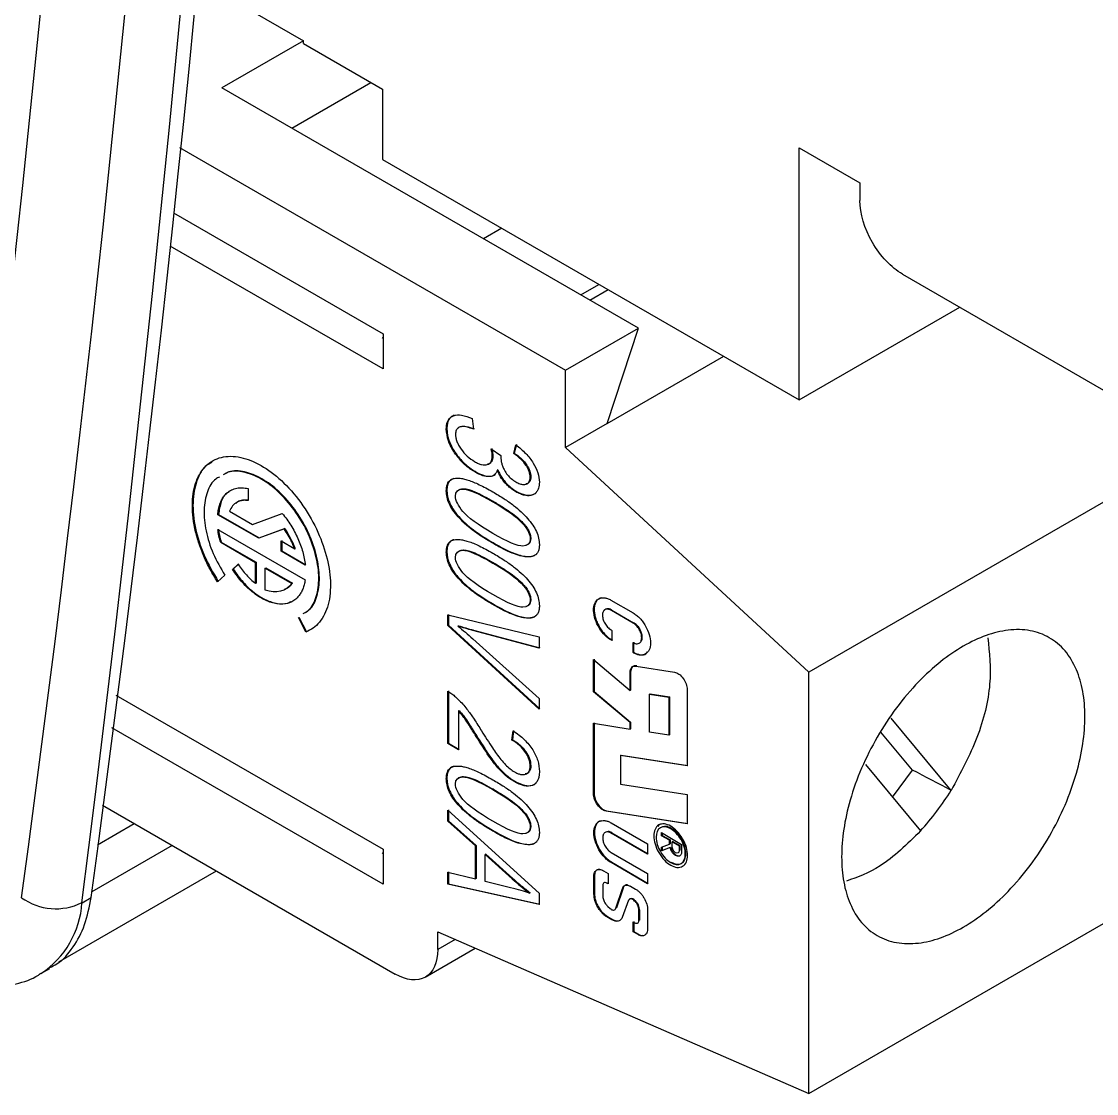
# Model space of a CAD drawing. Header units: millimetres. Extents: x 0 to 432, y 0 to 279.
# Drawn here: x 381.64 to 394.14, y 159.79 to 172.25 of the extents above; entities that cross this region are included whole.
import ezdxf

# ---------------------------------------------------------------- set-up
doc = ezdxf.new("R2010")
doc.units = ezdxf.units.MM

msp = doc.modelspace()

# ---------------------------------------------------------------- linework, layer by layer
for p, q in [((383.67, 172.751), (384.92, 172.029)), ((384.92, 172.029), (383.972, 171.482)), ((384.92, 171.997), (384.92, 172.029)), ((384.92, 171.997), (385.839, 171.466)), ((388.816, 168.686), (383.972, 171.482)), ((384.785, 171.013), (385.705, 171.543)), ((385.839, 171.466), (385.839, 170.649)), ((383.481, 170.786), (387.967, 168.196)), ((390.683, 170.784), (391.39, 170.376)), ((390.683, 167.853), (390.683, 170.784)), ((385.839, 170.649), (390.683, 167.853)), ((391.39, 170.376), (391.39, 170.172)), ((383.408, 170.027), (385.846, 168.62)), ((387.225, 169.849), (387.013, 169.727)), ((385.846, 168.213), (383.371, 169.641)), ((391.885, 169.315), (395.632, 167.151)), ((388.144, 169.074), (388.356, 169.196)), ((388.25, 169.012), (388.462, 169.135)), ((390.683, 167.853), (392.55, 168.931)), ((385.846, 168.62), (385.846, 168.213)), ((387.967, 168.196), (388.816, 168.686)), ((388.453, 167.578), (388.816, 168.686)), ((385.834, 168.579), (385.846, 168.571)), ((388.453, 167.578), (389.806, 168.359)), ((387.967, 167.298), (387.967, 168.196)), ((386.88, 167.634), (386.897, 167.511)), ((386.581, 167.514), (386.588, 167.518)), ((388.453, 167.578), (387.967, 167.298)), ((387.102, 167.284), (387.216, 167.205)), ((387.365, 167.229), (387.389, 167.329)), ((387.372, 167.234), (387.365, 167.229)), ((387.396, 167.333), (387.372, 167.234)), ((390.796, 164.684), (387.967, 167.298)), ((395.351, 167.314), (390.796, 164.684)), ((387.123, 167.199), (387.116, 167.195)), ((387.216, 167.205), (387.214, 167.188)), ((386.92, 167.018), (386.913, 167.014)), ((387.181, 167.038), (387.174, 167.034)), ((387.564, 166.957), (387.557, 166.953)), ((384.277, 166.821), (384.277, 166.682)), ((386.588, 166.799), (386.581, 166.795)), ((387.396, 166.788), (387.389, 166.784)), ((387.129, 166.671), (387.122, 166.667)), ((383.932, 166.521), (383.925, 166.517)), ((384.4, 166.243), (383.925, 166.517)), ((383.932, 166.521), (384.407, 166.247)), ((384.062, 166.558), (384.329, 166.404)), ((384.329, 166.404), (384.674, 166.531)), ((384.698, 166.353), (384.4, 166.243)), ((384.407, 166.247), (384.705, 166.357)), ((384.705, 166.357), (384.698, 166.353)), ((387.487, 166.406), (387.48, 166.402)), ((383.924, 166.345), (384.941, 165.758)), ((384.4, 166.243), (384.407, 166.247)), ((387.563, 166.238), (387.556, 166.234)), ((383.965, 166.197), (383.958, 166.193)), ((384.363, 165.959), (383.958, 166.193)), ((383.965, 166.197), (384.37, 165.963)), ((384.661, 166.212), (384.82, 166.121)), ((384.662, 166.092), (384.661, 166.212)), ((384.668, 166.216), (384.669, 166.096)), ((384.82, 166.121), (384.827, 166.125)), ((387.129, 166.188), (387.122, 166.184)), ((384.669, 166.096), (384.662, 166.092)), ((384.942, 165.93), (384.662, 166.092)), ((384.669, 166.096), (384.949, 165.934)), ((386.588, 166.087), (386.581, 166.083)), ((390.796, 159.785), (401.572, 166.006)), ((384.096, 165.879), (384.163, 165.94)), ((384.103, 165.883), (384.096, 165.879)), ((384.17, 165.944), (384.103, 165.883)), ((384.363, 165.959), (384.37, 165.963)), ((384.363, 165.718), (384.363, 165.959)), ((384.37, 165.963), (384.37, 165.722)), ((384.476, 165.894), (384.484, 165.898)), ((384.476, 165.894), (384.786, 165.715)), ((384.476, 165.64), (384.476, 165.894)), ((384.484, 165.898), (384.793, 165.719)), ((387.129, 165.959), (387.122, 165.955)), ((384.006, 165.813), (383.923, 165.737)), ((384.37, 165.722), (384.363, 165.718)), ((384.793, 165.719), (384.786, 165.715)), ((387.487, 165.694), (387.48, 165.69)), ((387.129, 165.476), (387.122, 165.472)), ((387.563, 165.526), (387.556, 165.522)), ((388.495, 165.524), (388.755, 165.374)), ((386.599, 165.353), (387.66, 165.096)), ((386.599, 165.228), (386.599, 165.353)), ((386.606, 165.357), (386.606, 165.232)), ((388.5, 165.402), (388.507, 165.406)), ((388.752, 165.257), (388.5, 165.402)), ((388.507, 165.406), (388.759, 165.261)), ((384.948, 165.152), (384.861, 165.323)), ((384.868, 165.327), (384.955, 165.156)), ((386.599, 165.228), (386.606, 165.232)), ((387.66, 164.256), (386.599, 165.228)), ((386.606, 165.232), (387.667, 164.26)), ((386.723, 165.226), (386.716, 165.222)), ((388.759, 165.261), (388.752, 165.257)), ((384.955, 165.156), (384.948, 165.152)), ((386.896, 165.175), (386.889, 165.17)), ((387.66, 164.965), (386.889, 165.17)), ((386.896, 165.175), (387.667, 164.969)), ((388.507, 165.172), (388.507, 165.053)), ((386.889, 165.073), (387.66, 164.38)), ((387.66, 165.096), (387.66, 164.965)), ((388.752, 164.913), (388.752, 165.032)), ((388.759, 165.036), (388.759, 164.917)), ((388.759, 164.917), (388.752, 164.913)), ((388.293, 164.834), (388.717, 164.473)), ((388.293, 164.457), (388.293, 164.834)), ((388.3, 164.838), (388.3, 164.461)), ((388.789, 164.756), (389.235, 164.686)), ((388.724, 164.684), (388.717, 164.68)), ((388.717, 164.473), (388.717, 164.68)), ((388.724, 164.684), (388.724, 164.477)), ((390.796, 159.785), (390.796, 164.684)), ((388.724, 164.477), (388.717, 164.473)), ((389.382, 164.483), (389.382, 163.596)), ((382.741, 164.419), (385.846, 162.627)), ((386.599, 163.856), (386.599, 164.463)), ((386.606, 164.467), (386.606, 163.861)), ((387.66, 164.38), (387.66, 164.256)), ((388.3, 164.461), (388.293, 164.457)), ((388.717, 164.099), (388.293, 164.457)), ((388.3, 164.461), (388.724, 164.103)), ((388.944, 164.431), (388.951, 164.435)), ((388.944, 164.431), (389.169, 164.396)), ((388.944, 163.989), (388.944, 164.431)), ((388.951, 164.435), (389.176, 164.4)), ((389.176, 164.4), (389.169, 164.396)), ((389.169, 164.396), (389.169, 163.954)), ((389.176, 164.4), (389.176, 163.958)), ((386.724, 164.234), (386.731, 164.238)), ((386.724, 164.234), (386.724, 163.784)), ((388.724, 164.103), (388.717, 164.099)), ((388.717, 164.024), (388.717, 164.099)), ((388.724, 164.103), (388.724, 164.028)), ((392.451, 163.311), (391.753, 164.149)), ((385.846, 162.219), (382.694, 164.039)), ((387.343, 163.896), (387.357, 164.004)), ((387.364, 164.008), (387.351, 163.9)), ((388.293, 164.091), (388.717, 164.024)), ((388.293, 163.271), (388.293, 164.091)), ((388.3, 164.095), (388.3, 163.275)), ((388.724, 164.028), (388.717, 164.024)), ((389.169, 163.954), (388.944, 163.989)), ((392.003, 163.546), (391.634, 163.989)), ((386.606, 163.861), (386.599, 163.856)), ((386.724, 163.784), (386.599, 163.856)), ((386.606, 163.861), (386.731, 163.788)), ((386.935, 163.943), (386.928, 163.939)), ((387.351, 163.9), (387.343, 163.896)), ((389.176, 163.958), (389.169, 163.954)), ((388.608, 163.717), (388.616, 163.721)), ((388.608, 163.717), (388.608, 163.382)), ((389.382, 163.596), (388.608, 163.717)), ((388.616, 163.721), (389.389, 163.6)), ((391.453, 163.611), (392.095, 162.839)), ((387.563, 163.597), (387.556, 163.593)), ((391.767, 163.233), (392.003, 163.546)), ((386.588, 163.452), (386.581, 163.448)), ((387.376, 163.417), (387.369, 163.413)), ((388.608, 163.382), (389.381, 163.261)), ((387.129, 163.323), (387.122, 163.319)), ((388.3, 163.275), (388.293, 163.271)), ((389.381, 163.261), (389.381, 162.922)), ((382.584, 163.139), (385.987, 161.174)), ((386.599, 163.08), (387.66, 162.116)), ((386.599, 162.951), (386.599, 163.08)), ((386.606, 163.084), (386.606, 162.955)), ((387.487, 163.059), (387.48, 163.055)), ((388.445, 163.074), (388.438, 163.07)), ((389.381, 162.922), (388.438, 163.07)), ((388.445, 163.074), (389.388, 162.926)), ((382.527, 162.678), (382.954, 162.925)), ((386.599, 162.951), (386.606, 162.955)), ((386.92, 162.665), (386.599, 162.951)), ((386.606, 162.955), (386.927, 162.669)), ((387.563, 162.891), (387.556, 162.887)), ((388.497, 162.933), (388.922, 162.688)), ((387.129, 162.841), (387.122, 162.837)), ((388.497, 162.814), (388.504, 162.818)), ((388.922, 162.569), (388.497, 162.814)), ((388.504, 162.818), (388.929, 162.573)), ((389.082, 162.819), (389.317, 162.683)), ((389.082, 162.783), (389.082, 162.819)), ((389.089, 162.787), (389.082, 162.783)), ((389.175, 162.73), (389.082, 162.783)), ((389.089, 162.815), (389.089, 162.787)), ((389.089, 162.787), (389.182, 162.734)), ((389.182, 162.734), (389.175, 162.73)), ((389.175, 162.685), (389.175, 162.73)), ((389.182, 162.734), (389.182, 162.689)), ((383.396, 162.67), (382.46, 162.13)), ((385.846, 162.627), (385.846, 162.219)), ((386.927, 162.669), (386.92, 162.665)), ((386.92, 162.28), (386.92, 162.665)), ((386.927, 162.669), (386.927, 162.284)), ((388.922, 162.688), (388.922, 162.569)), ((389.082, 162.65), (389.175, 162.685)), ((389.082, 162.608), (389.082, 162.65)), ((389.182, 162.646), (389.082, 162.608)), ((389.089, 162.612), (389.082, 162.608)), ((389.089, 162.653), (389.089, 162.612)), ((389.089, 162.612), (389.189, 162.65)), ((389.182, 162.689), (389.175, 162.685)), ((389.182, 162.646), (389.189, 162.65)), ((389.213, 162.716), (389.206, 162.712)), ((389.206, 162.658), (389.206, 162.712)), ((389.206, 162.712), (389.289, 162.664)), ((389.213, 162.716), (389.297, 162.668)), ((389.297, 162.668), (389.289, 162.664)), ((389.289, 162.664), (389.289, 162.61)), ((389.297, 162.614), (389.289, 162.61)), ((389.297, 162.668), (389.297, 162.614)), ((389.317, 162.683), (389.317, 162.594)), ((385.834, 162.585), (385.846, 162.578)), ((387.041, 162.569), (387.034, 162.564)), ((387.034, 162.252), (387.034, 162.564)), ((387.034, 162.564), (387.346, 162.283)), ((387.041, 162.569), (387.353, 162.287)), ((388.497, 162.59), (388.922, 162.344)), ((388.504, 162.475), (388.497, 162.47)), ((388.504, 162.475), (388.929, 162.229)), ((382.076, 161.317), (383.908, 162.374)), ((386.599, 162.359), (386.92, 162.28)), ((386.599, 162.221), (386.599, 162.359)), ((386.606, 162.363), (386.606, 162.225)), ((388.407, 162.376), (388.463, 162.344)), ((388.922, 162.225), (388.497, 162.47)), ((386.606, 162.225), (386.599, 162.221)), ((386.606, 162.225), (387.667, 161.988)), ((386.927, 162.284), (386.92, 162.28)), ((387.328, 162.178), (387.034, 162.252)), ((387.353, 162.287), (387.346, 162.283)), ((388.297, 162.312), (388.304, 162.316)), ((388.297, 162.105), (388.297, 162.312)), ((388.304, 162.316), (388.304, 162.109)), ((388.448, 162.233), (388.455, 162.237)), ((388.463, 162.225), (388.448, 162.233)), ((388.455, 162.237), (388.463, 162.233)), ((388.463, 162.344), (388.463, 162.225)), ((388.922, 162.344), (388.922, 162.225)), ((387.66, 161.984), (386.599, 162.221)), ((387.555, 162.121), (387.548, 162.116)), ((387.66, 162.116), (387.66, 161.984)), ((388.304, 162.109), (388.297, 162.105)), ((388.4, 162.205), (388.4, 162.085)), ((388.553, 161.941), (388.629, 162.17)), ((388.636, 162.174), (388.56, 161.945)), ((388.636, 162.174), (388.629, 162.17)), ((388.724, 162.195), (388.781, 162.162)), ((382.346, 162.004), (382.452, 162.066)), ((388.701, 162.033), (388.626, 161.832)), ((388.76, 162.034), (388.767, 162.038)), ((388.771, 162.024), (388.76, 162.034)), ((388.767, 162.038), (388.778, 162.028)), ((388.778, 162.028), (388.771, 162.024)), ((388.461, 161.959), (388.485, 161.937)), ((388.56, 161.945), (388.553, 161.941)), ((388.82, 161.797), (388.821, 161.919)), ((388.821, 161.919), (388.828, 161.923)), ((388.828, 161.923), (388.827, 161.801)), ((388.922, 161.919), (388.922, 161.698)), ((388.456, 161.844), (388.448, 161.84)), ((388.507, 161.805), (388.448, 161.84)), ((388.456, 161.844), (388.515, 161.809)), ((388.515, 161.809), (388.507, 161.805)), ((388.755, 161.782), (388.773, 161.771)), ((388.755, 161.665), (388.755, 161.782)), ((388.762, 161.786), (388.762, 161.669)), ((388.827, 161.801), (388.82, 161.797)), ((386.482, 161.664), (390.796, 159.785)), ((386.482, 161.46), (386.482, 161.664)), ((388.762, 161.669), (388.755, 161.665)), ((388.81, 161.633), (388.755, 161.665)), ((388.762, 161.669), (388.817, 161.637)), ((388.817, 161.637), (388.81, 161.633)), ((386.336, 161.139), (386.918, 161.474)), ((386.684, 161.576), (386.482, 161.46)), ((381.867, 161.179), (381.973, 161.24))]:
    msp.add_line(p, q)
for centre, radius, start, end in [((55.8, 203.36), 329.154, 352.78216, 7.21784), ((389.714, 165.003), 3.217, 317.7293, 328.274), ((382.042, 162.62), 0.686, 234.4359, 296.3095), ((381.285, 162.068), 1.062, 303.3235, 356.5737)]:
    msp.add_arc(centre, radius, start, end)
for points, knots in [([(380.708, 244.897), (382.433, 230.276), (383.3, 216.007), (383.3, 188.468), (382.433, 175.2), (380.708, 162.572)], [0, 0, 0, 0, 0.5, 0.5, 1, 1, 1, 1]), ([(382.452, 162.066), (384.185, 174.753), (385.057, 188.084), (385.057, 215.751), (384.185, 230.088), (382.452, 244.777)], [0, 0, 0, 0, 0.5, 0.5, 1, 1, 1, 1]), ([(381.642, 162.061), (383.373, 174.731), (384.244, 188.042), (384.244, 215.67), (383.373, 229.986), (381.642, 244.654)], [0, 0, 0, 0, 0.5, 0.5, 1, 1, 1, 1]), ([(391.885, 169.315), (391.755, 169.39), (391.626, 169.526), (391.443, 169.843), (391.39, 170.023), (391.39, 170.172)], [0, 0, 0, 0, 0.5, 0.5, 1, 1, 1, 1]), ([(386.581, 167.514), (386.582, 167.529), (386.583, 167.559), (386.593, 167.598), (386.61, 167.629), (386.634, 167.652), (386.68, 167.677), (386.762, 167.684), (386.839, 167.651), (386.88, 167.634)], [0, 0, 0, 0, 0.093778, 0.183823, 0.273149, 0.364844, 0.461768, 0.715202, 1, 1, 1, 1]), ([(386.677, 167.672), (386.675, 167.672), (386.658, 167.671), (386.635, 167.651), (386.607, 167.62), (386.591, 167.574), (386.589, 167.537), (386.588, 167.518)], [0, 0, 0, 0, 0.029314, 0.280385, 0.517469, 0.753089, 1, 1, 1, 1]), ([(386.913, 167.014), (386.895, 167.025), (386.86, 167.046), (386.809, 167.086), (386.762, 167.131), (386.718, 167.181), (386.66, 167.26), (386.595, 167.377), (386.586, 167.469), (386.581, 167.514)], [0, 0, 0, 0, 0.113204, 0.221181, 0.325711, 0.428751, 0.532344, 0.769782, 1, 1, 1, 1]), ([(386.588, 167.518), (386.589, 167.501), (386.59, 167.466), (386.602, 167.41), (386.622, 167.354), (386.65, 167.297), (386.702, 167.211), (386.792, 167.102), (386.876, 167.047), (386.92, 167.018)], [0, 0, 0, 0, 0.094347, 0.185232, 0.275988, 0.369964, 0.470187, 0.725818, 1, 1, 1, 1]), ([(386.897, 167.511), (386.872, 167.52), (386.826, 167.537), (386.766, 167.545), (386.722, 167.534), (386.693, 167.503), (386.69, 167.469), (386.689, 167.452)], [0, 0, 0, 0, 0.270556, 0.492457, 0.675485, 0.836664, 1, 1, 1, 1]), ([(386.714, 167.519), (386.718, 167.523), (386.727, 167.535), (386.758, 167.547), (386.819, 167.546), (386.873, 167.526), (386.904, 167.515)], [0, 0, 0, 0, 0.088758, 0.231077, 0.567874, 1, 1, 1, 1]), ([(386.689, 167.452), (386.689, 167.439), (386.691, 167.412), (386.704, 167.368), (386.724, 167.324), (386.762, 167.263), (386.825, 167.19), (386.881, 167.154), (386.91, 167.135)], [0, 0, 0, 0, 0.109724, 0.217302, 0.32969, 0.453037, 0.71351, 1, 1, 1, 1]), ([(387.116, 167.195), (387.116, 167.203), (387.115, 167.22), (387.11, 167.25), (387.105, 167.272), (387.102, 167.284)], [0, 0, 0, 0, 0.285554, 0.617552, 1, 1, 1, 1]), ([(387.109, 167.288), (387.113, 167.271), (387.121, 167.24), (387.123, 167.212), (387.123, 167.199)], [0, 0, 0, 0, 0.554683, 1, 1, 1, 1]), ([(387.557, 166.953), (387.556, 166.964), (387.555, 166.985), (387.546, 167.02), (387.53, 167.056), (387.501, 167.106), (387.445, 167.17), (387.394, 167.208), (387.365, 167.229)], [0, 0, 0, 0, 0.10439, 0.20516, 0.308079, 0.418581, 0.673493, 1, 1, 1, 1]), ([(387.372, 167.234), (387.392, 167.219), (387.428, 167.192), (387.477, 167.145), (387.521, 167.092), (387.557, 167.025), (387.562, 166.979), (387.564, 166.957)], [0, 0, 0, 0, 0.225438, 0.417694, 0.583193, 0.794648, 1, 1, 1, 1]), ([(387.389, 167.329), (387.409, 167.313), (387.449, 167.283), (387.504, 167.231), (387.552, 167.176), (387.603, 167.104), (387.654, 167.004), (387.66, 166.93), (387.664, 166.894)], [0, 0, 0, 0, 0.156707, 0.299495, 0.430946, 0.554354, 0.777466, 1, 1, 1, 1]), ([(383.923, 165.737), (383.907, 165.761), (383.877, 165.808), (383.835, 165.882), (383.797, 165.957), (383.749, 166.062), (383.698, 166.197), (383.641, 166.412), (383.617, 166.665), (383.664, 166.918), (383.78, 167.102), (383.959, 167.201), (384.184, 167.2), (384.427, 167.103), (384.671, 166.922), (384.897, 166.665), (385.078, 166.36), (385.197, 166.042), (385.246, 165.735), (385.225, 165.508), (385.169, 165.357), (385.11, 165.265), (385.036, 165.194), (384.977, 165.166), (384.948, 165.152)], [0, 0, 0, 0, 0.01532, 0.030566, 0.045823, 0.061179, 0.093199, 0.125316, 0.189253, 0.250217, 0.311182, 0.375119, 0.439056, 0.500021, 0.560985, 0.624923, 0.68886, 0.749824, 0.810789, 0.874726, 0.906746, 0.938863, 0.969407, 1, 1, 1, 1]), ([(383.856, 167.124), (383.836, 167.114), (383.755, 167.076), (383.673, 166.918), (383.623, 166.668), (383.654, 166.365), (383.753, 166.042), (383.871, 165.841), (383.93, 165.741)], [0, 0, 0, 0, 0.06141, 0.249129, 0.436847, 0.624564, 0.812283, 1, 1, 1, 1]), ([(386.91, 167.135), (386.924, 167.127), (386.952, 167.112), (386.991, 167.099), (387.027, 167.094), (387.067, 167.1), (387.108, 167.124), (387.114, 167.172), (387.116, 167.195)], [0, 0, 0, 0, 0.149473, 0.28835, 0.419979, 0.548279, 0.779143, 1, 1, 1, 1]), ([(387.123, 167.199), (387.123, 167.187), (387.121, 167.163), (387.11, 167.135), (387.091, 167.116), (387.074, 167.104), (387.061, 167.104), (387.059, 167.104)], [0, 0, 0, 0, 0.234391, 0.461377, 0.694932, 0.947959, 1, 1, 1, 1]), ([(387.214, 167.188), (387.215, 167.176), (387.216, 167.152), (387.224, 167.113), (387.238, 167.073), (387.259, 167.028), (387.292, 166.978), (387.338, 166.931), (387.373, 166.91), (387.391, 166.898)], [0, 0, 0, 0, 0.112532, 0.223547, 0.336948, 0.456403, 0.619569, 0.795653, 1, 1, 1, 1]), ([(384.919, 165.366), (384.946, 165.383), (385.02, 165.429), (385.085, 165.584), (385.109, 165.805), (385.067, 166.063), (384.968, 166.329), (384.818, 166.579), (384.633, 166.79), (384.429, 166.944), (384.227, 167.021), (384.073, 167.032), (384.007, 166.991), (383.988, 166.979)], [0, 0, 0, 0, 0.057279, 0.157514, 0.257748, 0.357982, 0.458217, 0.558452, 0.658686, 0.758921, 0.859155, 0.95939, 1, 1, 1, 1]), ([(384.926, 165.37), (384.953, 165.387), (385.027, 165.433), (385.092, 165.588), (385.116, 165.809), (385.074, 166.067), (384.975, 166.333), (384.825, 166.583), (384.64, 166.794), (384.436, 166.948), (384.234, 167.025), (384.08, 167.036), (384.014, 166.995), (383.995, 166.983)], [0, 0, 0, 0, 0.057279, 0.157514, 0.257748, 0.357982, 0.458217, 0.558452, 0.658686, 0.758921, 0.859155, 0.95939, 1, 1, 1, 1]), ([(387.174, 167.034), (387.17, 167.023), (387.161, 167.002), (387.141, 166.98), (387.115, 166.965), (387.072, 166.956), (387.003, 166.966), (386.944, 166.997), (386.913, 167.014)], [0, 0, 0, 0, 0.111276, 0.220625, 0.332322, 0.450389, 0.705125, 1, 1, 1, 1]), ([(386.92, 167.018), (386.951, 167.001), (387.011, 166.97), (387.088, 166.96), (387.139, 166.969), (387.152, 166.992), (387.154, 166.995)], [0, 0, 0, 0, 0.357654, 0.670592, 0.948501, 1, 1, 1, 1]), ([(387.389, 166.784), (387.374, 166.793), (387.345, 166.811), (387.303, 166.846), (387.257, 166.893), (387.21, 166.955), (387.186, 167.007), (387.174, 167.034)], [0, 0, 0, 0, 0.1762358, 0.3459936, 0.5131836, 0.7553929, 1, 1, 1, 1]), ([(387.181, 167.038), (387.189, 167.02), (387.204, 166.985), (387.235, 166.936), (387.276, 166.883), (387.331, 166.83), (387.374, 166.802), (387.396, 166.788)], [0, 0, 0, 0, 0.1634185, 0.3239179, 0.4874835, 0.7370165, 1, 1, 1, 1]), ([(383.944, 166.955), (383.929, 166.948), (383.864, 166.917), (383.796, 166.788), (383.754, 166.581), (383.779, 166.331), (383.861, 166.063), (383.958, 165.896), (384.006, 165.813)], [0, 0, 0, 0, 0.055284, 0.244229, 0.43317, 0.622114, 0.811057, 1, 1, 1, 1]), ([(386.581, 166.795), (386.582, 166.809), (386.583, 166.837), (386.592, 166.872), (386.608, 166.9), (386.629, 166.921), (386.657, 166.936), (386.679, 166.939), (386.69, 166.941)], [0, 0, 0, 0, 0.167924, 0.328076, 0.485894, 0.647054, 0.816895, 1, 1, 1, 1]), ([(386.67, 166.937), (386.663, 166.936), (386.641, 166.931), (386.614, 166.905), (386.592, 166.86), (386.589, 166.82), (386.588, 166.799)], [0, 0, 0, 0, 0.134589, 0.424443, 0.70543, 1, 1, 1, 1]), ([(386.69, 166.941), (386.704, 166.942), (386.733, 166.943), (386.782, 166.934), (386.837, 166.919), (386.899, 166.896), (386.967, 166.866), (387.042, 166.828), (387.095, 166.798), (387.122, 166.783)], [0, 0, 0, 0, 0.104689, 0.220478, 0.348618, 0.490033, 0.645409, 0.815267, 1, 1, 1, 1]), ([(387.664, 166.894), (387.663, 166.882), (387.662, 166.858), (387.655, 166.826), (387.641, 166.794), (387.618, 166.765), (387.584, 166.744), (387.541, 166.736), (387.493, 166.741), (387.442, 166.756), (387.407, 166.774), (387.389, 166.784)], [0, 0, 0, 0, 0.07959, 0.158144, 0.237463, 0.357335, 0.481222, 0.603313, 0.737374, 0.866875, 1, 1, 1, 1]), ([(387.391, 166.898), (387.406, 166.89), (387.435, 166.875), (387.476, 166.866), (387.515, 166.87), (387.55, 166.893), (387.555, 166.933), (387.557, 166.953)], [0, 0, 0, 0, 0.192802, 0.369591, 0.539216, 0.771267, 1, 1, 1, 1]), ([(387.564, 166.957), (387.563, 166.946), (387.562, 166.926), (387.553, 166.902), (387.538, 166.885), (387.522, 166.875), (387.509, 166.875), (387.505, 166.875)], [0, 0, 0, 0, 0.224319, 0.438925, 0.656333, 0.888587, 1, 1, 1, 1]), ([(383.925, 166.517), (383.927, 166.539), (383.932, 166.582), (383.947, 166.64), (383.969, 166.691), (383.997, 166.735), (384.035, 166.775), (384.084, 166.807), (384.143, 166.827), (384.208, 166.833), (384.253, 166.825), (384.277, 166.821)], [0, 0, 0, 0, 0.100998, 0.200064, 0.298643, 0.398201, 0.500159, 0.626484, 0.75574, 0.877154, 1, 1, 1, 1]), ([(384.058, 166.783), (384.052, 166.781), (384.009, 166.761), (383.958, 166.675), (383.941, 166.572), (383.932, 166.521)], [0, 0, 0, 0, 0.074769, 0.537381, 1, 1, 1, 1]), ([(387.122, 166.184), (387.079, 166.21), (386.999, 166.258), (386.889, 166.334), (386.797, 166.41), (386.721, 166.487), (386.659, 166.564), (386.614, 166.643), (386.586, 166.723), (386.583, 166.771), (386.581, 166.795)], [0, 0, 0, 0, 0.19588, 0.362523, 0.499584, 0.620448, 0.727174, 0.820778, 0.908755, 1, 1, 1, 1]), ([(386.588, 166.799), (386.589, 166.783), (386.59, 166.752), (386.602, 166.7), (386.622, 166.649), (386.649, 166.597), (386.684, 166.545), (386.762, 166.45), (386.913, 166.319), (387.05, 166.236), (387.129, 166.188)], [0, 0, 0, 0, 0.061657, 0.120616, 0.1795, 0.240943, 0.307276, 0.380363, 0.642807, 1, 1, 1, 1]), ([(386.688, 166.734), (386.688, 166.786), (386.717, 166.813), (386.831, 166.817), (386.947, 166.768), (387.122, 166.667)], [-2, -2, -2, -2, -1, -1, 0, 0, 0, 0]), ([(387.122, 166.3), (386.948, 166.401), (386.832, 166.485), (386.717, 166.622), (386.688, 166.682), (386.688, 166.734)], [-2, -2, -2, -2, -1, -1, 0, 0, 0, 0]), ([(386.711, 166.789), (386.713, 166.792), (386.72, 166.805), (386.745, 166.815), (386.805, 166.826), (386.94, 166.776), (387.057, 166.711), (387.129, 166.671)], [0, 0, 0, 0, 0.0247477, 0.1101017, 0.2104121, 0.5111413, 1, 1, 1, 1]), ([(387.122, 166.783), (387.166, 166.757), (387.246, 166.709), (387.357, 166.632), (387.449, 166.555), (387.525, 166.479), (387.586, 166.401), (387.631, 166.322), (387.659, 166.242), (387.662, 166.195), (387.664, 166.17)], [0, 0, 0, 0, 0.196959, 0.36408, 0.500597, 0.621631, 0.727692, 0.820886, 0.908712, 1, 1, 1, 1]), ([(387.396, 166.788), (387.431, 166.771), (387.501, 166.738), (387.577, 166.743), (387.616, 166.761), (387.625, 166.773), (387.626, 166.774)], [0, 0, 0, 0, 0.403365, 0.796369, 0.982838, 1, 1, 1, 1]), ([(384.277, 166.682), (384.26, 166.683), (384.228, 166.686), (384.185, 166.679), (384.139, 166.659), (384.093, 166.623), (384.072, 166.58), (384.062, 166.558)], [0, 0, 0, 0, 0.166661, 0.332257, 0.500231, 0.749382, 1, 1, 1, 1]), ([(384.284, 166.686), (384.26, 166.687), (384.212, 166.69), (384.162, 166.674), (384.14, 166.654), (384.133, 166.648)], [0, 0, 0, 0, 0.417017, 0.834033, 1, 1, 1, 1]), ([(387.129, 166.671), (387.169, 166.647), (387.243, 166.604), (387.343, 166.535), (387.423, 166.473), (387.468, 166.427), (387.487, 166.406)], [0, 0, 0, 0, 0.330521, 0.605803, 0.82774, 1, 1, 1, 1]), ([(384.674, 166.531), (384.692, 166.509), (384.727, 166.465), (384.775, 166.394), (384.818, 166.319), (384.868, 166.216), (384.918, 166.083), (384.934, 165.981), (384.942, 165.93)], [0, 0, 0, 0, 0.125416, 0.249452, 0.373863, 0.500389, 0.749456, 1, 1, 1, 1]), ([(384.82, 166.121), (384.808, 166.147), (384.785, 166.2), (384.744, 166.278), (384.713, 166.328), (384.698, 166.353)], [0, 0, 0, 0, 0.333823, 0.666177, 1, 1, 1, 1]), ([(387.487, 166.406), (387.499, 166.392), (387.52, 166.365), (387.545, 166.321), (387.561, 166.277), (387.562, 166.251), (387.563, 166.238)], [0, 0, 0, 0, 0.287204, 0.537146, 0.767388, 1, 1, 1, 1]), ([(386.581, 166.083), (386.582, 166.097), (386.583, 166.124), (386.592, 166.159), (386.608, 166.188), (386.629, 166.209), (386.657, 166.223), (386.679, 166.227), (386.69, 166.229)], [0, 0, 0, 0, 0.167924, 0.328076, 0.485894, 0.647054, 0.816895, 1, 1, 1, 1]), ([(386.67, 166.225), (386.663, 166.224), (386.641, 166.218), (386.614, 166.193), (386.592, 166.148), (386.589, 166.108), (386.588, 166.087)], [0, 0, 0, 0, 0.134589, 0.424443, 0.70543, 1, 1, 1, 1]), ([(386.69, 166.229), (386.704, 166.23), (386.733, 166.231), (386.782, 166.222), (386.837, 166.207), (386.899, 166.184), (386.967, 166.153), (387.042, 166.115), (387.095, 166.086), (387.122, 166.07)], [0, 0, 0, 0, 0.104689, 0.220478, 0.348618, 0.490033, 0.645409, 0.815267, 1, 1, 1, 1]), ([(387.556, 166.234), (387.556, 166.181), (387.527, 166.154), (387.413, 166.15), (387.297, 166.199), (387.122, 166.3)], [-2, -2, -2, -2, -1, -1, 0, 0, 0, 0]), ([(387.563, 166.238), (387.562, 166.226), (387.56, 166.201), (387.542, 166.176), (387.522, 166.163), (387.508, 166.161), (387.504, 166.161)], [0, 0, 0, 0, 0.281299, 0.569213, 0.892247, 1, 1, 1, 1]), ([(386.688, 166.021), (386.688, 166.074), (386.717, 166.101), (386.831, 166.105), (386.947, 166.055), (387.122, 165.955)], [-2, -2, -2, -2, -1, -1, 0, 0, 0, 0]), ([(386.711, 166.077), (386.713, 166.08), (386.72, 166.092), (386.745, 166.102), (386.805, 166.114), (386.94, 166.064), (387.057, 165.999), (387.129, 165.959)], [0, 0, 0, 0, 0.024743, 0.110097, 0.210408, 0.511139, 1, 1, 1, 1]), ([(387.664, 166.17), (387.663, 166.155), (387.662, 166.125), (387.65, 166.088), (387.631, 166.059), (387.604, 166.039), (387.57, 166.028), (387.522, 166.024), (387.455, 166.034), (387.366, 166.06), (387.253, 166.111), (387.169, 166.158), (387.122, 166.184)], [0, 0, 0, 0, 0.061121, 0.119324, 0.177123, 0.237083, 0.301509, 0.372275, 0.487957, 0.621439, 0.786797, 1, 1, 1, 1]), ([(387.129, 166.188), (387.213, 166.142), (387.353, 166.064), (387.509, 166.026), (387.594, 166.033), (387.621, 166.053), (387.633, 166.063)], [0, 0, 0, 0, 0.465334, 0.771264, 0.898564, 1, 1, 1, 1]), ([(387.122, 165.472), (387.079, 165.498), (386.999, 165.545), (386.889, 165.622), (386.797, 165.698), (386.721, 165.774), (386.659, 165.852), (386.614, 165.931), (386.586, 166.011), (386.583, 166.059), (386.581, 166.083)], [0, 0, 0, 0, 0.19588, 0.362523, 0.499584, 0.620448, 0.727174, 0.820778, 0.908755, 1, 1, 1, 1]), ([(386.588, 166.087), (386.589, 166.071), (386.59, 166.039), (386.602, 165.988), (386.622, 165.937), (386.649, 165.885), (386.684, 165.833), (386.762, 165.738), (386.913, 165.607), (387.05, 165.524), (387.129, 165.476)], [0, 0, 0, 0, 0.0616575, 0.1206158, 0.1794996, 0.2409431, 0.3072764, 0.3803632, 0.642807, 1, 1, 1, 1]), ([(387.122, 165.588), (386.948, 165.688), (386.832, 165.773), (386.717, 165.91), (386.688, 165.97), (386.688, 166.021)], [-2, -2, -2, -2, -1, -1, 0, 0, 0, 0]), ([(387.122, 166.07), (387.166, 166.044), (387.246, 165.996), (387.357, 165.919), (387.449, 165.843), (387.525, 165.767), (387.586, 165.689), (387.631, 165.61), (387.659, 165.53), (387.662, 165.482), (387.664, 165.458)], [0, 0, 0, 0, 0.196959, 0.36408, 0.500597, 0.621631, 0.727692, 0.820886, 0.908712, 1, 1, 1, 1]), ([(384.941, 165.758), (384.937, 165.739), (384.93, 165.701), (384.913, 165.651), (384.891, 165.606), (384.864, 165.568), (384.815, 165.519), (384.735, 165.477), (384.613, 165.473), (384.479, 165.514), (384.341, 165.601), (384.208, 165.722), (384.133, 165.827), (384.096, 165.879)], [0, 0, 0, 0, 0.050607, 0.100387, 0.149906, 0.19974, 0.250454, 0.375206, 0.500301, 0.625053, 0.750147, 0.874989, 1, 1, 1, 1]), ([(384.103, 165.883), (384.14, 165.831), (384.215, 165.727), (384.348, 165.605), (384.486, 165.518), (384.619, 165.479), (384.72, 165.476), (384.764, 165.502), (384.777, 165.509)], [0, 0, 0, 0, 0.185572, 0.371144, 0.556715, 0.742287, 0.927859, 1, 1, 1, 1]), ([(384.163, 165.94), (384.178, 165.918), (384.207, 165.875), (384.256, 165.816), (384.308, 165.763), (384.345, 165.733), (384.363, 165.718)], [0, 0, 0, 0, 0.2521757, 0.5, 0.7478243, 1, 1, 1, 1]), ([(387.129, 165.959), (387.169, 165.935), (387.243, 165.892), (387.343, 165.823), (387.423, 165.761), (387.468, 165.715), (387.487, 165.694)], [0, 0, 0, 0, 0.330521, 0.605803, 0.82774, 1, 1, 1, 1]), ([(384.793, 165.719), (384.775, 165.698), (384.748, 165.666), (384.71, 165.652), (384.698, 165.647)], [0, 0, 0, 0, 0.665216, 1, 1, 1, 1]), ([(387.487, 165.694), (387.499, 165.68), (387.52, 165.653), (387.545, 165.608), (387.561, 165.565), (387.562, 165.539), (387.563, 165.526)], [0, 0, 0, 0, 0.287204, 0.537146, 0.767388, 1, 1, 1, 1]), ([(387.556, 165.522), (387.556, 165.469), (387.527, 165.442), (387.413, 165.438), (387.297, 165.487), (387.122, 165.588)], [-2, -2, -2, -2, -1, -1, 0, 0, 0, 0]), ([(387.129, 165.476), (387.213, 165.429), (387.353, 165.352), (387.509, 165.314), (387.594, 165.32), (387.621, 165.341), (387.633, 165.35)], [0, 0, 0, 0, 0.465334, 0.771264, 0.898564, 1, 1, 1, 1]), ([(387.563, 165.526), (387.562, 165.514), (387.56, 165.489), (387.542, 165.463), (387.522, 165.451), (387.508, 165.449), (387.504, 165.448)], [0, 0, 0, 0, 0.281299, 0.569213, 0.892247, 1, 1, 1, 1]), ([(388.507, 165.053), (388.498, 165.058), (388.48, 165.068), (388.454, 165.088), (388.411, 165.126), (388.356, 165.196), (388.307, 165.3), (388.288, 165.404), (388.302, 165.489), (388.347, 165.543), (388.403, 165.555), (388.455, 165.544), (388.481, 165.531), (388.495, 165.524)], [0, 0, 0, 0, 0.0415378, 0.0828349, 0.1246253, 0.2518817, 0.3739359, 0.500051, 0.626166, 0.7482202, 0.8754767, 0.9375969, 1, 1, 1, 1]), ([(388.383, 165.551), (388.374, 165.548), (388.355, 165.542), (388.332, 165.52), (388.313, 165.489), (388.302, 165.45), (388.3, 165.405), (388.305, 165.356), (388.318, 165.304), (388.339, 165.252), (388.366, 165.202), (388.398, 165.155), (388.435, 165.115), (388.474, 165.08), (388.501, 165.065), (388.514, 165.057)], [0, 0, 0, 0, 0.0655315, 0.1434071, 0.2212784, 0.2991495, 0.3770191, 0.4548939, 0.5327662, 0.6106399, 0.6885088, 0.7663827, 0.8442556, 0.9221282, 1, 1, 1, 1]), ([(387.664, 165.458), (387.663, 165.443), (387.662, 165.413), (387.65, 165.376), (387.631, 165.347), (387.604, 165.327), (387.57, 165.316), (387.522, 165.312), (387.455, 165.321), (387.366, 165.348), (387.253, 165.398), (387.169, 165.445), (387.122, 165.472)], [0, 0, 0, 0, 0.061121, 0.1193242, 0.1771232, 0.2370826, 0.3015093, 0.3722747, 0.4879573, 0.6214385, 0.7867974, 1, 1, 1, 1]), ([(388.5, 165.402), (388.49, 165.408), (388.472, 165.418), (388.446, 165.42), (388.421, 165.413), (388.4, 165.39), (388.394, 165.346), (388.403, 165.294), (388.429, 165.242), (388.465, 165.195), (388.493, 165.18), (388.507, 165.172)], [0, 0, 0, 0, 0.084534, 0.166334, 0.252225, 0.374738, 0.500353, 0.622872, 0.748488, 0.873483, 1, 1, 1, 1]), ([(388.507, 165.406), (388.5, 165.41), (388.486, 165.418), (388.466, 165.423), (388.448, 165.423), (388.432, 165.417), (388.421, 165.409), (388.416, 165.4), (388.414, 165.397)], [0, 0, 0, 0, 0.179455, 0.358908, 0.538367, 0.717808, 0.89727, 1, 1, 1, 1]), ([(388.755, 165.374), (388.768, 165.365), (388.795, 165.348), (388.833, 165.313), (388.867, 165.27), (388.908, 165.208), (388.945, 165.122), (388.96, 165.022), (388.944, 164.94), (388.906, 164.899), (388.865, 164.884), (388.829, 164.883), (388.791, 164.892), (388.765, 164.906), (388.752, 164.913)], [0, 0, 0, 0, 0.063784, 0.1253709, 0.1873494, 0.2522619, 0.3742173, 0.5001139, 0.6260104, 0.7479659, 0.8103253, 0.8756247, 0.9370888, 1, 1, 1, 1]), ([(386.723, 165.226), (386.751, 165.217), (386.809, 165.198), (386.866, 165.183), (386.896, 165.175)], [0, 0, 0, 0, 0.48188, 1, 1, 1, 1]), ([(388.752, 165.032), (388.76, 165.027), (388.778, 165.018), (388.803, 165.015), (388.827, 165.022), (388.848, 165.043), (388.855, 165.084), (388.848, 165.134), (388.825, 165.184), (388.791, 165.231), (388.765, 165.248), (388.752, 165.257)], [0, 0, 0, 0, 0.084407, 0.166319, 0.252078, 0.374662, 0.500331, 0.62292, 0.74859, 0.873538, 1, 1, 1, 1]), ([(388.849, 165.046), (388.85, 165.048), (388.854, 165.054), (388.858, 165.069), (388.86, 165.09), (388.858, 165.114), (388.852, 165.139), (388.843, 165.164), (388.83, 165.189), (388.815, 165.212), (388.797, 165.232), (388.778, 165.249), (388.765, 165.257), (388.759, 165.261)], [0, 0, 0, 0, 0.030861, 0.127775, 0.224681, 0.321599, 0.418513, 0.515422, 0.612343, 0.709254, 0.806169, 0.903083, 1, 1, 1, 1]), ([(386.889, 165.17), (386.859, 165.178), (386.802, 165.194), (386.744, 165.213), (386.716, 165.222)], [0, 0, 0, 0, 0.51812, 1, 1, 1, 1]), ([(392.592, 161.721), (392.503, 161.67), (392.325, 161.586), (392.061, 161.523), (391.81, 161.528), (391.585, 161.61), (391.401, 161.763), (391.271, 161.979), (391.194, 162.239), (391.169, 162.533), (391.194, 162.855), (391.271, 163.205), (391.401, 163.57), (391.585, 163.935), (391.81, 164.278), (392.061, 164.572), (392.325, 164.814), (392.592, 164.997), (392.858, 165.122), (393.122, 165.185), (393.374, 165.181), (393.598, 165.098), (393.783, 164.945), (393.912, 164.729), (393.99, 164.469), (394.014, 164.175), (393.99, 163.853), (393.912, 163.504), (393.783, 163.138), (393.599, 162.773), (393.374, 162.431), (393.123, 162.136), (392.858, 161.894), (392.681, 161.772), (392.592, 161.721)], [0, 0, 0, 0, 0.0299904, 0.0600016, 0.0924793, 0.1249996, 0.1574773, 0.1899976, 0.2199775, 0.2499996, 0.2799795, 0.3100016, 0.3424793, 0.3749996, 0.4074773, 0.4399976, 0.4699775, 0.4999996, 0.5299795, 0.5600016, 0.5924793, 0.6249996, 0.6574773, 0.6899976, 0.7199775, 0.7499996, 0.7799795, 0.8100016, 0.8424793, 0.8749996, 0.9074773, 0.9399976, 0.9699884, 1, 1, 1, 1]), ([(392.876, 165.086), (392.895, 164.912), (392.933, 164.562), (392.779, 163.92), (392.56, 163.514), (392.451, 163.311)], [0, 0, 0, 0, 0.330449, 0.665225, 1, 1, 1, 1]), ([(388.759, 164.917), (388.785, 164.905), (388.837, 164.882), (388.895, 164.888), (388.915, 164.914), (388.92, 164.921)], [0, 0, 0, 0, 0.412516, 0.825031, 1, 1, 1, 1]), ([(388.717, 164.68), (388.718, 164.688), (388.718, 164.704), (388.725, 164.725), (388.738, 164.744), (388.758, 164.758), (388.779, 164.757), (388.789, 164.756)], [0, 0, 0, 0, 0.167329, 0.331784, 0.500465, 0.749473, 1, 1, 1, 1]), ([(388.796, 164.76), (388.789, 164.761), (388.776, 164.762), (388.758, 164.756), (388.741, 164.743), (388.727, 164.721), (388.725, 164.696), (388.724, 164.684)], [0, 0, 0, 0, 0.1673286, 0.331784, 0.5004647, 0.7494729, 1, 1, 1, 1]), ([(389.235, 164.686), (389.243, 164.684), (389.26, 164.68), (389.295, 164.659), (389.338, 164.616), (389.367, 164.56), (389.38, 164.515), (389.381, 164.494), (389.382, 164.483)], [0, 0, 0, 0, 0.124687, 0.250884, 0.499955, 0.749027, 0.873775, 1, 1, 1, 1]), ([(386.599, 164.463), (386.614, 164.454), (386.645, 164.436), (386.675, 164.41), (386.689, 164.398)], [0, 0, 0, 0, 0.504373, 1, 1, 1, 1]), ([(386.689, 164.398), (386.705, 164.383), (386.737, 164.353), (386.784, 164.3), (386.842, 164.229), (386.911, 164.13), (386.963, 164.048), (386.991, 164.003)], [0, 0, 0, 0, 0.13797, 0.280978, 0.430336, 0.6855, 1, 1, 1, 1]), ([(386.928, 163.939), (386.901, 163.982), (386.857, 164.052), (386.802, 164.137), (386.761, 164.192), (386.736, 164.22), (386.724, 164.234)], [0, 0, 0, 0, 0.424415, 0.679939, 0.843184, 1, 1, 1, 1]), ([(386.731, 164.238), (386.743, 164.225), (386.768, 164.196), (386.809, 164.142), (386.864, 164.056), (386.908, 163.987), (386.935, 163.943)], [0, 0, 0, 0, 0.155566, 0.320052, 0.57336, 1, 1, 1, 1]), ([(386.991, 164.003), (387.033, 163.936), (387.104, 163.822), (387.197, 163.689), (387.268, 163.61), (387.32, 163.56), (387.356, 163.538), (387.373, 163.527)], [0, 0, 0, 0, 0.37155, 0.634046, 0.766428, 0.887247, 1, 1, 1, 1]), ([(387.357, 164.004), (387.381, 163.988), (387.425, 163.957), (387.487, 163.903), (387.541, 163.846), (387.599, 163.767), (387.654, 163.654), (387.66, 163.572), (387.664, 163.529)], [0, 0, 0, 0, 0.158069, 0.29999, 0.428665, 0.547969, 0.767328, 1, 1, 1, 1]), ([(387.369, 163.413), (387.353, 163.423), (387.321, 163.443), (387.273, 163.48), (387.226, 163.524), (387.178, 163.576), (387.128, 163.638), (387.042, 163.758), (386.977, 163.862), (386.928, 163.939)], [0, 0, 0, 0, 0.094853, 0.189143, 0.284201, 0.381327, 0.493471, 0.62059, 1, 1, 1, 1]), ([(386.935, 163.943), (386.984, 163.866), (387.049, 163.762), (387.135, 163.642), (387.199, 163.563), (387.279, 163.481), (387.344, 163.438), (387.376, 163.417)], [0, 0, 0, 0, 0.379651, 0.506208, 0.619065, 0.810766, 1, 1, 1, 1]), ([(387.556, 163.593), (387.555, 163.607), (387.554, 163.633), (387.543, 163.675), (387.525, 163.717), (387.49, 163.774), (387.428, 163.842), (387.373, 163.877), (387.343, 163.896)], [0, 0, 0, 0, 0.114453, 0.222456, 0.330462, 0.444923, 0.696148, 1, 1, 1, 1]), ([(387.351, 163.9), (387.371, 163.887), (387.41, 163.863), (387.463, 163.816), (387.512, 163.757), (387.556, 163.678), (387.561, 163.624), (387.563, 163.597)], [0, 0, 0, 0, 0.208656, 0.391672, 0.557095, 0.777343, 1, 1, 1, 1]), ([(386.581, 163.448), (386.582, 163.462), (386.583, 163.489), (386.592, 163.524), (386.608, 163.552), (386.629, 163.573), (386.657, 163.588), (386.679, 163.592), (386.69, 163.594)], [0, 0, 0, 0, 0.167924, 0.328076, 0.485894, 0.647054, 0.816895, 1, 1, 1, 1]), ([(386.67, 163.59), (386.663, 163.588), (386.641, 163.583), (386.614, 163.558), (386.592, 163.513), (386.589, 163.472), (386.588, 163.452)], [0, 0, 0, 0, 0.134589, 0.424443, 0.70543, 1, 1, 1, 1]), ([(386.69, 163.594), (386.704, 163.594), (386.733, 163.595), (386.782, 163.587), (386.837, 163.572), (386.899, 163.549), (386.967, 163.518), (387.042, 163.48), (387.095, 163.45), (387.122, 163.435)], [0, 0, 0, 0, 0.104689, 0.220478, 0.348618, 0.490033, 0.645409, 0.815267, 1, 1, 1, 1]), ([(387.664, 163.529), (387.663, 163.513), (387.662, 163.481), (387.651, 163.44), (387.634, 163.407), (387.61, 163.382), (387.564, 163.359), (387.483, 163.356), (387.408, 163.393), (387.369, 163.413)], [0, 0, 0, 0, 0.10193, 0.197803, 0.290737, 0.384143, 0.481385, 0.729102, 1, 1, 1, 1]), ([(387.373, 163.527), (387.385, 163.52), (387.409, 163.507), (387.444, 163.496), (387.475, 163.493), (387.512, 163.499), (387.549, 163.525), (387.554, 163.571), (387.556, 163.593)], [0, 0, 0, 0, 0.1412577, 0.2742325, 0.4024788, 0.5299474, 0.765495, 1, 1, 1, 1]), ([(387.563, 163.597), (387.563, 163.586), (387.561, 163.562), (387.551, 163.534), (387.534, 163.515), (387.516, 163.503), (387.503, 163.503), (387.499, 163.503)], [0, 0, 0, 0, 0.231082, 0.451357, 0.673328, 0.909223, 1, 1, 1, 1]), ([(387.122, 162.837), (387.079, 162.862), (386.999, 162.91), (386.889, 162.987), (386.797, 163.063), (386.721, 163.139), (386.659, 163.217), (386.614, 163.296), (386.586, 163.376), (386.583, 163.423), (386.581, 163.448)], [0, 0, 0, 0, 0.19588, 0.362523, 0.499584, 0.620448, 0.727174, 0.820778, 0.908755, 1, 1, 1, 1]), ([(386.588, 163.452), (386.589, 163.435), (386.59, 163.404), (386.602, 163.353), (386.622, 163.301), (386.649, 163.25), (386.684, 163.198), (386.762, 163.102), (386.913, 162.972), (387.05, 162.889), (387.129, 162.841)], [0, 0, 0, 0, 0.061657, 0.120616, 0.1795, 0.240943, 0.307276, 0.380363, 0.642807, 1, 1, 1, 1]), ([(386.688, 163.386), (386.688, 163.438), (386.717, 163.465), (386.831, 163.469), (386.947, 163.42), (387.122, 163.319)], [-2, -2, -2, -2, -1, -1, 0, 0, 0, 0]), ([(387.122, 162.952), (386.948, 163.053), (386.832, 163.137), (386.717, 163.274), (386.688, 163.334), (386.688, 163.386)], [-2, -2, -2, -2, -1, -1, 0, 0, 0, 0]), ([(386.711, 163.441), (386.713, 163.444), (386.72, 163.457), (386.745, 163.467), (386.805, 163.478), (386.94, 163.429), (387.057, 163.364), (387.129, 163.323)], [0, 0, 0, 0, 0.024743, 0.110097, 0.210411, 0.51114, 1, 1, 1, 1]), ([(387.122, 163.435), (387.166, 163.409), (387.246, 163.361), (387.357, 163.284), (387.449, 163.208), (387.525, 163.131), (387.586, 163.054), (387.631, 162.975), (387.659, 162.895), (387.662, 162.847), (387.664, 162.823)], [0, 0, 0, 0, 0.1969591, 0.3640796, 0.5005965, 0.621631, 0.727692, 0.8208864, 0.9087123, 1, 1, 1, 1]), ([(387.376, 163.417), (387.415, 163.397), (387.491, 163.36), (387.572, 163.365), (387.616, 163.383), (387.626, 163.396), (387.627, 163.398)], [0, 0, 0, 0, 0.410549, 0.790862, 0.973908, 1, 1, 1, 1]), ([(387.129, 163.323), (387.169, 163.3), (387.243, 163.256), (387.343, 163.188), (387.423, 163.126), (387.468, 163.079), (387.487, 163.059)], [0, 0, 0, 0, 0.330521, 0.605803, 0.82774, 1, 1, 1, 1]), ([(388.438, 163.07), (388.429, 163.072), (388.413, 163.076), (388.378, 163.097), (388.336, 163.14), (388.307, 163.195), (388.295, 163.24), (388.294, 163.26), (388.293, 163.271)], [0, 0, 0, 0, 0.124687, 0.250884, 0.499955, 0.749027, 0.873775, 1, 1, 1, 1]), ([(388.3, 163.275), (388.301, 163.264), (388.302, 163.244), (388.314, 163.199), (388.344, 163.144), (388.385, 163.101), (388.42, 163.08), (388.436, 163.076), (388.445, 163.074)], [0, 0, 0, 0, 0.124687, 0.250884, 0.499955, 0.749027, 0.873775, 1, 1, 1, 1]), ([(387.487, 163.059), (387.499, 163.044), (387.52, 163.017), (387.545, 162.973), (387.561, 162.929), (387.562, 162.904), (387.563, 162.891)], [0, 0, 0, 0, 0.287204, 0.537146, 0.767388, 1, 1, 1, 1]), ([(387.556, 162.887), (387.556, 162.834), (387.527, 162.806), (387.413, 162.802), (387.297, 162.852), (387.122, 162.952)], [-2, -2, -2, -2, -1, -1, 0, 0, 0, 0]), ([(387.563, 162.891), (387.562, 162.878), (387.56, 162.853), (387.542, 162.828), (387.522, 162.815), (387.508, 162.813), (387.504, 162.813)], [0, 0, 0, 0, 0.281281, 0.569218, 0.892258, 1, 1, 1, 1]), ([(388.497, 162.47), (388.484, 162.478), (388.459, 162.495), (388.409, 162.541), (388.351, 162.618), (388.307, 162.722), (388.292, 162.82), (388.307, 162.901), (388.351, 162.954), (388.409, 162.964), (388.459, 162.953), (388.484, 162.94), (388.497, 162.933)], [0, 0, 0, 0, 0.0600828, 0.1204624, 0.2502667, 0.380071, 0.4999946, 0.6199182, 0.7497225, 0.8795269, 0.9396163, 1, 1, 1, 1]), ([(388.388, 162.956), (388.379, 162.955), (388.348, 162.951), (388.315, 162.905), (388.298, 162.825), (388.314, 162.724), (388.359, 162.622), (388.425, 162.53), (388.478, 162.493), (388.504, 162.475)], [0, 0, 0, 0, 0.0614249, 0.2178522, 0.3742822, 0.5307122, 0.6871438, 0.843571, 1, 1, 1, 1]), ([(389.19, 162.441), (389.165, 162.455), (389.114, 162.496), (389.047, 162.585), (389.004, 162.688), (388.989, 162.784), (389.004, 162.863), (389.047, 162.915), (389.114, 162.927), (389.19, 162.9), (389.266, 162.839), (389.333, 162.75), (389.377, 162.648), (389.391, 162.552), (389.377, 162.472), (389.333, 162.421), (389.266, 162.408), (389.215, 162.427), (389.19, 162.441)], [0, 0, 0, 0, 0.0600271, 0.125, 0.1899729, 0.25, 0.3100271, 0.375, 0.4399729, 0.5, 0.5600271, 0.625, 0.6899729, 0.75, 0.8100271, 0.875, 0.9399729, 1, 1, 1, 1]), ([(389.19, 162.471), (389.146, 162.497), (389.101, 162.544), (389.038, 162.653), (389.02, 162.714), (389.02, 162.817), (389.038, 162.858), (389.101, 162.894), (389.146, 162.89), (389.235, 162.838), (389.279, 162.792), (389.342, 162.683), (389.36, 162.621), (389.36, 162.518), (389.342, 162.478), (389.279, 162.441), (389.235, 162.446), (389.19, 162.471)], [0, 0, 0, 0, 0.125, 0.125, 0.25, 0.25, 0.375, 0.375, 0.5, 0.5, 0.625, 0.625, 0.75, 0.75, 0.875, 0.875, 1, 1, 1, 1]), ([(389.084, 162.917), (389.075, 162.917), (389.056, 162.916), (389.046, 162.9), (389.041, 162.892)], [0, 0, 0, 0, 0.500247, 1, 1, 1, 1]), ([(389.197, 162.475), (389.219, 162.465), (389.264, 162.446), (389.321, 162.458), (389.358, 162.501), (389.372, 162.571), (389.358, 162.656), (389.321, 162.743), (389.264, 162.82), (389.198, 162.872), (389.139, 162.896), (389.112, 162.888), (389.103, 162.885)], [0, 0, 0, 0, 0.104908, 0.209818, 0.314725, 0.419635, 0.524541, 0.629451, 0.734359, 0.839267, 0.944175, 1, 1, 1, 1]), ([(387.664, 162.823), (387.663, 162.807), (387.662, 162.778), (387.65, 162.741), (387.631, 162.712), (387.604, 162.692), (387.57, 162.68), (387.522, 162.677), (387.455, 162.686), (387.366, 162.712), (387.253, 162.763), (387.169, 162.81), (387.122, 162.837)], [0, 0, 0, 0, 0.061121, 0.119324, 0.177123, 0.237083, 0.301509, 0.372275, 0.487957, 0.621439, 0.786797, 1, 1, 1, 1]), ([(387.129, 162.841), (387.213, 162.794), (387.353, 162.716), (387.509, 162.678), (387.594, 162.685), (387.621, 162.706), (387.633, 162.715)], [0, 0, 0, 0, 0.465335, 0.771266, 0.898564, 1, 1, 1, 1]), ([(388.497, 162.814), (388.488, 162.819), (388.471, 162.827), (388.447, 162.829), (388.424, 162.822), (388.404, 162.8), (388.397, 162.76), (388.404, 162.711), (388.426, 162.662), (388.458, 162.616), (388.484, 162.599), (388.497, 162.59)], [0, 0, 0, 0, 0.083794, 0.165324, 0.250532, 0.373947, 0.500327, 0.623718, 0.750083, 0.87425, 1, 1, 1, 1]), ([(388.504, 162.818), (388.49, 162.825), (388.475, 162.834), (388.462, 162.831), (388.46, 162.83)], [0, 0, 0, 0, 0.841667, 1, 1, 1, 1]), ([(392.095, 162.839), (391.939, 162.686), (391.656, 162.408), (391.363, 162.302), (391.232, 162.255)], [0, 0, 0, 0, 0.551715, 1, 1, 1, 1]), ([(389.317, 162.594), (389.317, 162.588), (389.316, 162.575), (389.31, 162.561), (389.295, 162.544), (389.26, 162.54), (389.217, 162.575), (389.192, 162.614), (389.185, 162.635), (389.182, 162.646)], [0, 0, 0, 0, 0.084258, 0.166842, 0.252498, 0.500252, 0.748006, 0.873223, 1, 1, 1, 1]), ([(389.189, 162.65), (389.192, 162.639), (389.199, 162.618), (389.218, 162.588), (389.241, 162.565), (389.262, 162.552), (389.273, 162.551), (389.277, 162.55)], [0, 0, 0, 0, 0.223765, 0.447522, 0.671278, 0.895035, 1, 1, 1, 1]), ([(389.289, 162.61), (389.289, 162.584), (389.269, 162.573), (389.226, 162.598), (389.206, 162.633), (389.206, 162.658)], [0, 0, 0, 0, 0.5, 0.5, 1, 1, 1, 1]), ([(388.297, 162.312), (388.297, 162.323), (388.299, 162.344), (388.31, 162.369), (388.331, 162.387), (388.363, 162.396), (388.393, 162.383), (388.407, 162.376)], [0, 0, 0, 0, 0.168285, 0.33119, 0.500775, 0.749652, 1, 1, 1, 1]), ([(388.362, 162.393), (388.353, 162.392), (388.331, 162.39), (388.309, 162.363), (388.305, 162.332), (388.304, 162.316)], [0, 0, 0, 0, 0.264258, 0.632131, 1, 1, 1, 1]), ([(388.448, 162.233), (388.442, 162.236), (388.429, 162.242), (388.414, 162.238), (388.402, 162.226), (388.401, 162.212), (388.4, 162.205)], [0, 0, 0, 0, 0.248354, 0.499742, 0.748383, 1, 1, 1, 1]), ([(388.448, 161.84), (388.438, 161.846), (388.418, 161.859), (388.39, 161.886), (388.364, 161.918), (388.333, 161.965), (388.303, 162.032), (388.299, 162.08), (388.297, 162.105)], [0, 0, 0, 0, 0.127148, 0.249738, 0.372735, 0.501056, 0.749735, 1, 1, 1, 1]), ([(388.304, 162.109), (388.304, 162.097), (388.305, 162.073), (388.314, 162.035), (388.328, 161.996), (388.354, 161.946), (388.395, 161.886), (388.435, 161.858), (388.456, 161.844)], [0, 0, 0, 0, 0.127148, 0.249738, 0.372735, 0.501056, 0.749735, 1, 1, 1, 1]), ([(388.629, 162.17), (388.632, 162.176), (388.637, 162.189), (388.649, 162.201), (388.667, 162.209), (388.693, 162.211), (388.713, 162.2), (388.724, 162.195)], [0, 0, 0, 0, 0.167413, 0.331723, 0.500494, 0.749484, 1, 1, 1, 1]), ([(388.686, 162.211), (388.682, 162.212), (388.667, 162.212), (388.649, 162.2), (388.64, 162.183), (388.636, 162.174)], [0, 0, 0, 0, 0.200178, 0.600099, 1, 1, 1, 1]), ([(388.781, 162.162), (388.791, 162.156), (388.809, 162.145), (388.835, 162.12), (388.86, 162.091), (388.888, 162.048), (388.916, 161.987), (388.92, 161.942), (388.922, 161.919)], [0, 0, 0, 0, 0.1272, 0.249746, 0.3727, 0.501075, 0.749743, 1, 1, 1, 1]), ([(381.968, 161.249), (381.997, 161.263), (382.107, 161.315), (382.248, 161.482), (382.388, 161.737), (382.431, 161.956), (382.452, 162.066)], [0, 0, 0, 0, 0.111296, 0.407531, 0.703766, 1, 1, 1, 1]), ([(388.4, 162.085), (388.401, 162.078), (388.401, 162.064), (388.407, 162.041), (388.418, 162.014), (388.435, 161.984), (388.452, 161.967), (388.461, 161.959)], [0, 0, 0, 0, 0.16688, 0.330995, 0.500448, 0.74879, 1, 1, 1, 1]), ([(388.76, 162.034), (388.754, 162.039), (388.742, 162.048), (388.724, 162.051), (388.709, 162.047), (388.704, 162.037), (388.701, 162.033)], [0, 0, 0, 0, 0.2483825, 0.4997688, 0.7484108, 1, 1, 1, 1]), ([(388.821, 161.919), (388.82, 161.928), (388.819, 161.946), (388.808, 161.975), (388.792, 162.002), (388.778, 162.017), (388.771, 162.024)], [0, 0, 0, 0, 0.248452, 0.499833, 0.748481, 1, 1, 1, 1]), ([(388.485, 161.937), (388.49, 161.934), (388.499, 161.926), (388.513, 161.92), (388.529, 161.918), (388.544, 161.923), (388.55, 161.935), (388.553, 161.941)], [0, 0, 0, 0, 0.1674006, 0.3305609, 0.5005962, 0.7488228, 1, 1, 1, 1]), ([(388.626, 161.832), (388.623, 161.825), (388.616, 161.81), (388.6, 161.796), (388.578, 161.786), (388.546, 161.786), (388.52, 161.798), (388.507, 161.805)], [0, 0, 0, 0, 0.167378, 0.331749, 0.500482, 0.749479, 1, 1, 1, 1]), ([(388.515, 161.809), (388.528, 161.802), (388.551, 161.791), (388.57, 161.792), (388.579, 161.793)], [0, 0, 0, 0, 0.569182, 1, 1, 1, 1]), ([(388.773, 161.771), (388.779, 161.768), (388.791, 161.763), (388.806, 161.766), (388.817, 161.777), (388.819, 161.79), (388.82, 161.797)], [0, 0, 0, 0, 0.250273, 0.499753, 0.746473, 1, 1, 1, 1]), ([(388.922, 161.698), (388.921, 161.687), (388.92, 161.665), (388.908, 161.64), (388.887, 161.622), (388.854, 161.613), (388.825, 161.627), (388.81, 161.633)], [0, 0, 0, 0, 0.168224, 0.331134, 0.500763, 0.749586, 1, 1, 1, 1]), ([(388.817, 161.637), (388.833, 161.63), (388.852, 161.62), (388.867, 161.624), (388.87, 161.625)], [0, 0, 0, 0, 0.776736, 1, 1, 1, 1]), ([(386.482, 161.46), (386.482, 161.31), (386.429, 161.192), (386.246, 161.086), (386.117, 161.099), (385.987, 161.174)], [0, 0, 0, 0, 0.5, 0.5, 1, 1, 1, 1]), ([(380.398, 161.289), (380.431, 161.268), (380.549, 161.194), (380.761, 161.107), (381.031, 161.034), (381.309, 161.013), (381.581, 161.055), (381.774, 161.115), (381.859, 161.177), (381.868, 161.185)], [0, 0, 0, 0, 0.069454, 0.246077, 0.425531, 0.606527, 0.789036, 0.97589, 1, 1, 1, 1])]:
    msp.add_open_spline(points, degree=3, knots=knots)
for points in [[(387.122, 166.667), (387.296, 166.566), (387.415, 166.478), (387.48, 166.402)], [(383.931, 166.349), (383.935, 166.324), (383.942, 166.274), (383.957, 166.223), (383.965, 166.197)], [(384.827, 166.125), (384.793, 166.204), (384.752, 166.283), (384.705, 166.357)], [(387.48, 166.402), (387.531, 166.342), (387.556, 166.286), (387.556, 166.234)], [(383.958, 166.193), (383.95, 166.219), (383.935, 166.27), (383.928, 166.32), (383.924, 166.345)], [(387.122, 165.955), (387.296, 165.854), (387.415, 165.766), (387.48, 165.69)], [(384.786, 165.715), (384.719, 165.625), (384.604, 165.597), (384.476, 165.64)], [(387.48, 165.69), (387.531, 165.63), (387.556, 165.574), (387.556, 165.522)], [(386.716, 165.222), (386.745, 165.198), (386.803, 165.15), (386.86, 165.099), (386.889, 165.073)], [(392.451, 163.311), (392.302, 163.39), (392.152, 163.468), (392.003, 163.546)], [(387.122, 163.319), (387.296, 163.219), (387.415, 163.131), (387.48, 163.055)], [(387.48, 163.055), (387.531, 162.994), (387.556, 162.938), (387.556, 162.887)], [(387.346, 162.283), (387.413, 162.223), (387.48, 162.168), (387.548, 162.116)], [(387.353, 162.287), (387.386, 162.258), (387.453, 162.2), (387.521, 162.147), (387.555, 162.121)], [(387.548, 162.116), (387.491, 162.135), (387.418, 162.156), (387.328, 162.178)], [(388.767, 162.038), (388.743, 162.059), (388.716, 162.058), (388.708, 162.037)], [(388.828, 161.923), (388.828, 161.957), (388.807, 162.002), (388.778, 162.028)]]:
    msp.add_open_spline(points, degree=3)

doc.saveas('drawing.dxf')
